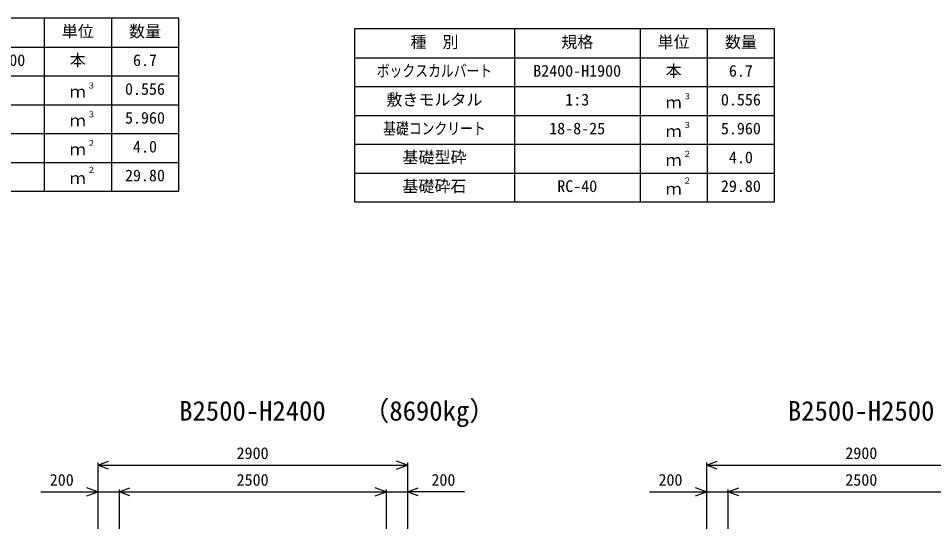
# Model space of a CAD drawing. Units: millimetres, scale not verified. Extents: x -100800 to 100800, y -35640 to 35640.
# Drawn here: x 75645 to 84217, y 9158 to 13939 of the extents above; entities that cross this region are included whole.
import ezdxf
from ezdxf.enums import TextEntityAlignment as Align

# ---------------------------------------------------------------- set-up
doc = ezdxf.new("R2010")
doc.units = ezdxf.units.MM
doc.header["$LTSCALE"] = 120
for name, color, linetype, lineweight in [('0-0_DIM', 7, 'Continuous', 25), ('0-3_HYO', 3, 'Continuous', 25), ('0-4_HYO2', 4, 'Continuous', 25), ('0-7_TXT', 7, 'Continuous', 25)]:
    doc.layers.add(name, color=color, linetype=linetype, lineweight=lineweight)
doc.styles.add('ＭＳ ゴシック', font='')
doc.styles.get('ＭＳ ゴシック').set_extended_font_data('MS Gothic')

msp = doc.modelspace()

# ---------------------------------------------------------------- linework, layer by layer
at = {"layer": '0-0_DIM'}
for p, q in [((76389.1, 9776.6), (76389.1, 9158)), ((79289.1, 9776.6), (79289.1, 9158)), ((82089.1, 9776.6), (82089.1, 9158)), ((76389.1, 9752.6), (79289.1, 9752.6)), ((82089.1, 9752.6), (84989.1, 9752.6)), ((76589.1, 9526.6), (76589.1, 9158)), ((79089.1, 9526.6), (79089.1, 9158)), ((82289.1, 9526.6), (82289.1, 9158)), ((75856.4, 9502.6), (76389.1, 9502.6)), ((79821.8, 9502.6), (79289.1, 9502.6)), ((81556.4, 9502.6), (82089.1, 9502.6))]:
    msp.add_line(p, q, dxfattribs=at)
for points in [[(76490.6, 9715.7), (76389.1, 9752.6), (76490.6, 9789.6)], [(79187.6, 9715.7), (79289.1, 9752.6), (79187.6, 9789.6)], [(82190.6, 9715.7), (82089.1, 9752.6), (82190.6, 9789.6)], [(76287.6, 9465.7), (76389.1, 9502.6), (76287.6, 9539.6)], [(76690.6, 9465.7), (76589.1, 9502.6), (76690.6, 9539.6)], [(78987.6, 9465.7), (79089.1, 9502.6), (78987.6, 9539.6)], [(79390.6, 9465.7), (79289.1, 9502.6), (79390.6, 9539.6)], [(81987.6, 9465.7), (82089.1, 9502.6), (81987.6, 9539.6)], [(82390.6, 9465.7), (82289.1, 9502.6), (82390.6, 9539.6)], [(76389.1, 9502.6), (76589.1, 9502.6), (79089.1, 9502.6), (79289.1, 9502.6)], [(82089.1, 9502.6), (82289.1, 9502.6), (84789.1, 9502.6), (84989.1, 9502.6)]]:
    msp.add_lwpolyline(points, dxfattribs=at)
at = {"layer": '0-3_HYO'}
for p, q in [((75886.6, 13938.6), (75886.6, 12318.6)), ((76516.6, 13938.6), (76516.6, 12318.6)), ((80291.6, 13838.6), (80291.6, 12218.6)), ((81466.6, 13838.6), (81466.6, 12218.6)), ((82096.6, 13838.6), (82096.6, 12218.6)), ((73211.6, 13668.6), (77146.6, 13668.6)), ((78791.6, 13568.6), (82726.6, 13568.6))]:
    msp.add_line(p, q, dxfattribs=at)
for points in [[(73211.6, 12318.6), (77146.6, 12318.6), (77146.6, 13938.6), (73211.6, 13938.6)], [(78791.6, 12218.6), (82726.6, 12218.6), (82726.6, 13838.6), (78791.6, 13838.6)]]:
    msp.add_lwpolyline(points, close=True, dxfattribs=at)
at = {"layer": '0-4_HYO2'}
for p, q in [((73211.6, 13398.6), (77146.6, 13398.6)), ((78791.6, 13298.6), (82726.6, 13298.6)), ((73211.6, 13128.6), (77146.6, 13128.6)), ((78791.6, 13028.6), (82726.6, 13028.6)), ((73211.6, 12858.6), (77146.6, 12858.6)), ((78791.6, 12758.6), (82726.6, 12758.6)), ((73211.6, 12588.6), (77146.6, 12588.6)), ((78791.6, 12488.6), (82726.6, 12488.6))]:
    msp.add_line(p, q, dxfattribs=at)

# ---------------------------------------------------------------- texts
at = {"layer": '0-0_DIM', "style": 'ＭＳ ゴシック'}
for s, p in [('2900', (77689.1, 9777.6)), ('2900', (83389.1, 9777.6)), ('200', (75939.8, 9527.6)), ('2500', (77689.1, 9527.6)), ('200', (79513.4, 9527.6)), ('200', (81639.8, 9527.6)), ('2500', (83389.1, 9527.6))]:
    msp.add_text(s, height=110, dxfattribs=at).set_placement(p, align=Align.BOTTOM_LEFT)
at = {"layer": '0-7_TXT', "style": 'ＭＳ ゴシック'}
for s, height, p in [('単位', 110, (76051.6, 13728.6)), ('数量', 110, (76681.6, 13728.6)), ('種\u3000別', 110, (79316.6, 13628.6)), ('規格', 110, (80729.1, 13628.6)), ('単位', 110, (81631.6, 13628.6)), ('数量', 110, (82261.6, 13628.6)), ('B2400-H1800', 110, (74886.6, 13458.6)), ('本', 110, (76126.6, 13458.6)), ('6.7', 110, (76719.1, 13458.6)), ('B2400-H1900', 110, (80466.6, 13358.6)), ('本', 110, (81706.6, 13358.6)), ('6.7', 110, (82299.1, 13358.6)), ('３', 55, (76290.5, 13264.5)), ('0.556', 110, (76644.1, 13188.6)), ('ｍ', 110, (76126.6, 13163.6)), ('敷きモルタル', 110, (79091.6, 13088.6)), ('1:3', 110, (80766.6, 13088.6)), ('３', 55, (81870.5, 13164.5)), ('0.556', 110, (82224.1, 13088.6)), ('ｍ', 110, (81706.6, 13063.6)), ('３', 55, (76290.5, 12994.5)), ('5.960', 110, (76644.1, 12918.6)), ('ｍ', 110, (76126.6, 12893.6)), ('18-8-25', 110, (80616.6, 12818.6)), ('３', 55, (81870.5, 12894.5)), ('5.960', 110, (82224.1, 12818.6)), ('ｍ', 110, (81706.6, 12793.6)), ('２', 55, (76290.5, 12724.5)), ('4.0', 110, (76719.1, 12648.6)), ('ｍ', 110, (76126.6, 12623.6)), ('基礎型砕', 110, (79241.6, 12548.6)), ('２', 55, (81870.5, 12624.5)), ('4.0', 110, (82299.1, 12548.6)), ('ｍ', 110, (81706.6, 12523.6)), ('２', 55, (76290.5, 12474.5)), ('29.80', 110, (76644.1, 12378.6)), ('ｍ', 110, (76126.6, 12353.6)), ('基礎砕石', 110, (79241.6, 12278.6)), ('２', 55, (81870.5, 12374.5)), ('RC-40', 110, (80691.6, 12278.6)), ('ｍ', 110, (81706.6, 12253.6)), ('29.80', 110, (82224.1, 12278.6)), ('（8690kg）', 183.3, (78869.3, 10115.3)), ('B2500-H2400', 183.3, (77151.6, 10115.3)), ('B2500-H2500', 183.3, (82851.6, 10115.3))]:
    msp.add_text(s, height=height, dxfattribs=at).set_placement(p, align=Align.BOTTOM_LEFT)
at = {"layer": '0-7_TXT', "style": 'ＭＳ ゴシック', "width": 0.8}
for s, p in [('ボックスカルバート', (79001.6, 13358.6)), ('基礎コンクリート', (79061.6, 12818.6))]:
    msp.add_text(s, height=110, dxfattribs=at).set_placement(p, align=Align.BOTTOM_LEFT)

doc.saveas('drawing.dxf')
